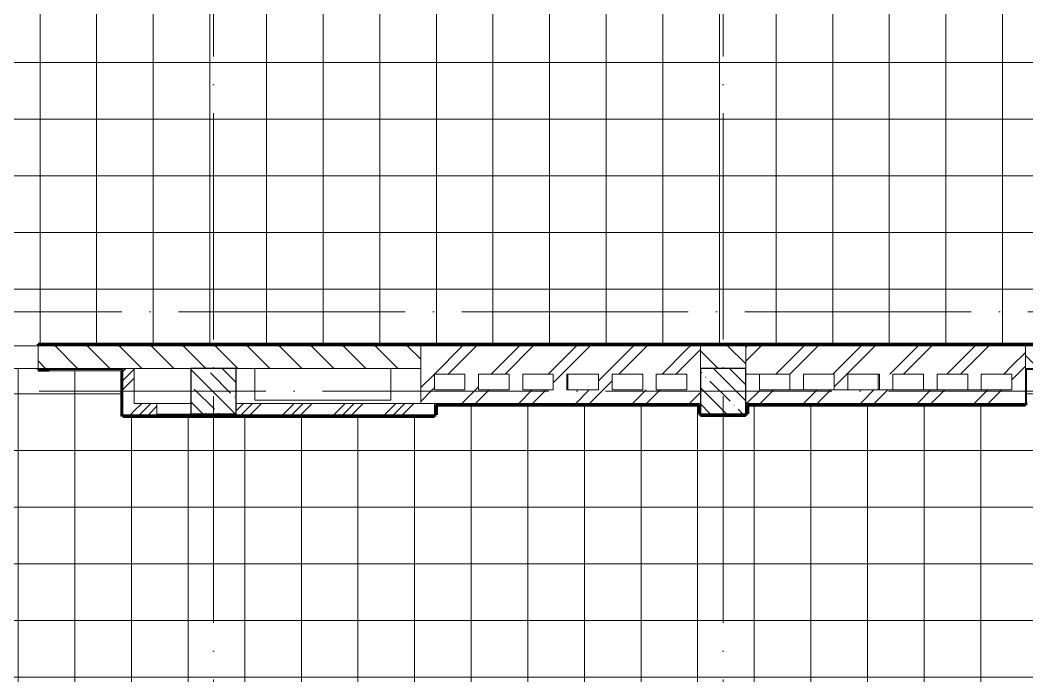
# Model space of a CAD drawing. Header units: millimetres. Extents: x 97 to 214665, y -4577 to 61202.
# Drawn here: x 60040 to 68931, y 48461 to 54250 of the extents above; entities that cross this region are included whole.
import ezdxf

# ---------------------------------------------------------------- set-up
doc = ezdxf.new("R2010")
doc.units = ezdxf.units.MM
doc.linetypes.add('ADSK_Линия сетки', pattern=[2500, 2000, -250, 0, -250])
for name, color, linetype, lineweight in [('A-FLOR-____-OTLN', 192, 'Continuous', 9), ('A-FLOR-____-PATT', 8, 'Continuous', 9), ('A-GENM-____-MCUT', 13, 'Continuous', 9), ('A-GENM-____-OTLN', 13, 'Continuous', 9), ('A-WALL-____-MCUT', 113, 'Continuous', 9), ('A-WALL-____-PATT', 111, 'Continuous', 9), ('I-WALL-____-OTLN', 2, 'Continuous', 9), ('S-COLS-____-MCUT', 52, 'Continuous', 9), ('S-COLS-____-OTLN', 52, 'Continuous', 9), ('S-GRID-____-OTLN', 1, 'Continuous', 9)]:
    doc.layers.add(name, color=color, linetype=linetype, lineweight=lineweight)
pattern_1 = [(135, (0, 0), (-141.42136, -141.42136), [])]
pattern_2 = [(45, (0, 0), (-224.5064, 224.5064), []), (45, (79.38, 0), (0, 449.0128), []), (45, (-79.38, 0), (0, 449.0128), [])]
pattern_3 = [(45, (0, 0), (-251.4472, 251.4472), []), (45, (0, 381), (-251.4472, 251.4472), [])]

# ---------------------------------------------------------------- blocks, each defined once
blk = doc.blocks.new('BSC_Колонна _Прямоугольная - 400x400-36079377-О_АИ_ПП_4_200_Целиком')
at = {"layer": 'S-COLS-____-OTLN', "lineweight": 5}
h = blk.add_hatch(dxfattribs=at)
h.set_pattern_fill('FP_75', color=256, style=0, pattern_type=2)
h.set_pattern_definition([(135, (-4250, -50975), (-142.5619, -142.5619), []), (135, (-4107.44, -50975), (-142.5619, -142.5619), [252.016, -50.403, 3.353, -47.05])])
h.paths.add_polyline_path([(-200, -200), (200, -200), (200, 200), (-200, 200)])
at = {"layer": 'S-COLS-____-MCUT', "color": 130, "lineweight": 25}
for p, q in [((200, 200), (-200, 200)), ((-200, 200), (-200, -200)), ((200, -200), (200, 200)), ((-200, -200), (200, -200))]:
    blk.add_line(p, q, dxfattribs=at)
blk = doc.blocks.new('BSC_Колонна _Прямоугольная - 400x400-V40-О_АИ_ПП_4_200_Целиком')
at = {"layer": 'S-COLS-____-OTLN', "lineweight": 5}
h = blk.add_hatch(dxfattribs=at)
h.set_pattern_fill('FP_76', color=256, style=0, pattern_type=2)
h.set_pattern_definition([(135, (-8750, -50975), (-142.5619, -142.5619), []), (135, (-8607.44, -50975), (-142.5619, -142.5619), [252.016, -50.403, 3.353, -47.05])])
h.paths.add_polyline_path([(-200, -200), (200, -200), (200, 200), (-200, 200)])
at = {"layer": 'S-COLS-____-MCUT', "color": 130, "lineweight": 25}
for p, q in [((200, 200), (-200, 200)), ((-200, 200), (-200, -200)), ((200, -200), (200, 200)), ((-200, -200), (200, -200))]:
    blk.add_line(p, q, dxfattribs=at)
blk = doc.blocks.new('ASML_АР_Отделка Люка - ВО Отделка люков_Грунтовка 0_Шпатлевка 0_Окраска 0_0-42467640-О_АИ_ПП_4_200_Целиком')
at = {"layer": 'A-GENM-____-MCUT', "color": 130, "lineweight": 25}
for p, q in [((150, 3), (-150, 3)), ((-150, 3), (-150, 0)), ((150, 0), (150, 3)), ((-150, 0), (150, 0))]:
    blk.add_line(p, q, dxfattribs=at)
blk = doc.blocks.new('0083_СОШ675_АР_R22_rvt-1-О_АИ_ПП_4_200_Целиком')
at = {"layer": 'A-WALL-____-PATT', "lineweight": 5}
h = blk.add_hatch(dxfattribs=at)
h.set_pattern_fill('FP_8', color=10, style=0, pattern_type=2)
h.set_pattern_definition(pattern_1)
h.paths.add_polyline_path([(6080, 51175), (6080, 51375), (2700, 51375), (2700, 51175), (5983.9, 51175)])
h.paths.add_polyline_path([(0, 51175), (200, 51175), (200, 51375), (0, 51375), (0, 51233.3)])
h = blk.add_hatch(dxfattribs=at)
h.set_pattern_fill('FP_11', color=10, style=0, pattern_type=2)
h.set_pattern_definition(pattern_3)
h.paths.add_polyline_path([(6080, 50985), (6200, 50985), (6200, 51375), (6080, 51375), (6080, 51175)])
h = blk.add_hatch(dxfattribs=at)
h.set_pattern_fill('FP_11', color=10, style=0, pattern_type=2)
h.set_pattern_definition(pattern_3)
h.paths.add_polyline_path([(6860, 51125), (8430, 51125), (8430, 51375), (6200, 51375), (6200, 51125), (6590, 51125)])
h = blk.add_hatch(dxfattribs=at)
h.set_pattern_fill('FP_11', color=10, style=0, pattern_type=2)
h.set_pattern_definition(pattern_3)
h.paths.add_polyline_path([(8550, 50865), (8550, 51375), (8430, 51375), (8430, 50865)])
h = blk.add_hatch(dxfattribs=at)
h.set_pattern_fill('FP_8', color=10, style=0, pattern_type=2)
h.set_pattern_definition(pattern_1)
h.paths.add_polyline_path([(8950, 51175), (8950, 51375), (8550, 51375), (8550, 51175), (8883, 51175)])
h = blk.add_hatch(dxfattribs=at)
h.set_pattern_fill('FP_11', color=10, style=0, pattern_type=2)
h.set_pattern_definition(pattern_3)
h.paths.add_polyline_path([(9340, 51125), (11300, 51125), (11300, 51375), (8950, 51375), (8950, 51125)])
h = blk.add_hatch(dxfattribs=at)
h.set_pattern_fill('FP_11', color=10, style=0, pattern_type=2)
h.set_pattern_definition(pattern_3)
h.paths.add_polyline_path([(11420, 50865), (11420, 51375), (11300, 51375), (11300, 50865)])
h = blk.add_hatch(dxfattribs=at)
h.set_pattern_fill('FP_11', color=10, style=0, pattern_type=2)
h.set_pattern_definition(pattern_3)
h.paths.add_polyline_path([(11420, 50865), (11420, 51375), (11300, 51375), (11300, 50865)])
h = blk.add_hatch(dxfattribs=at)
h.set_pattern_fill('FP_8', color=10, style=0, pattern_type=2)
h.set_pattern_definition(pattern_1)
h.paths.add_polyline_path([(24080, 51175), (24080, 51375), (20550, 51375), (20550, 51175), (23378.3, 51175)])
h.paths.add_polyline_path([(18050, 51175), (18050, 51375), (17250, 51375), (17250, 51175), (17950, 51175)])
h.paths.add_polyline_path([(14750, 51175), (14750, 51375), (11420, 51375), (11420, 51175), (13714.8, 51175)])
h = blk.add_hatch(dxfattribs=at)
h.set_pattern_fill('FP_15', color=10, style=0, pattern_type=2)
h.set_pattern_definition(pattern_2)
h.paths.add_polyline_path([(3550, 50766), (3550, 51175), (3450, 51175), (3450, 50766)])
h = blk.add_hatch(dxfattribs=at)
h.set_pattern_fill('FP_11', color=10, style=0, pattern_type=2)
h.set_pattern_definition(pattern_3)
h.paths.add_polyline_path([(6590, 50985), (6590, 51125), (6470, 51125), (6470, 50985)])
h = blk.add_hatch(dxfattribs=at)
h.set_pattern_fill('FP_11', color=10, style=0, pattern_type=2)
h.set_pattern_definition(pattern_3)
h.paths.add_polyline_path([(6860, 50985), (6980, 50985), (6980, 51125), (6860, 51125)])
h = blk.add_hatch(dxfattribs=at)
h.set_pattern_fill('FP_11', color=10, style=0, pattern_type=2)
h.set_pattern_definition(pattern_3)
h.paths.add_polyline_path([(7370, 50985), (7370, 51125), (7250, 51125), (7250, 50985)])
h = blk.add_hatch(dxfattribs=at)
h.set_pattern_fill('FP_11', color=10, style=0, pattern_type=2)
h.set_pattern_definition(pattern_3)
h.paths.add_polyline_path([(7770, 50985), (7770, 51125), (7650, 51125), (7650, 50985)])
h = blk.add_hatch(dxfattribs=at)
h.set_pattern_fill('FP_11', color=10, style=0, pattern_type=2)
h.set_pattern_definition(pattern_3)
h.paths.add_polyline_path([(8950, 50865), (9070, 50865), (9070, 51125), (8950, 51125), (8950, 50865)])
h = blk.add_hatch(dxfattribs=at)
h.set_pattern_fill('FP_11', color=10, style=0, pattern_type=2)
h.set_pattern_definition(pattern_3)
h.paths.add_polyline_path([(9460, 50985), (9460, 51125), (9340, 51125), (9340, 50985), (9366.2, 50985)])
h = blk.add_hatch(dxfattribs=at)
h.set_pattern_fill('FP_11', color=10, style=0, pattern_type=2)
h.set_pattern_definition(pattern_3)
h.paths.add_polyline_path([(9850, 50985), (9849.3, 51125), (9730, 51125), (9730, 50985), (9849.3, 50985)])
h = blk.add_hatch(dxfattribs=at)
h.set_pattern_fill('FP_11', color=10, style=0, pattern_type=2)
h.set_pattern_definition(pattern_3)
h.paths.add_polyline_path([(11030, 50985), (11030, 51125), (10910, 51125), (10910, 50985)])
h = blk.add_hatch(dxfattribs=at)
h.set_pattern_fill('FP_11', color=10, style=0, pattern_type=2)
h.set_pattern_definition(pattern_3)
h.paths.add_polyline_path([(6080, 50865), (8430, 50865), (8430, 50985), (6080, 50985)])
h = blk.add_hatch(dxfattribs=at)
h.set_pattern_fill('FP_11', color=10, style=0, pattern_type=2)
h.set_pattern_definition(pattern_3)
h.paths.add_polyline_path([(9849.3, 50865), (11300, 50865), (11300, 50985), (9070, 50985), (9070, 50865), (9366.2, 50865)])
h = blk.add_hatch(dxfattribs=at)
h.set_pattern_fill('FP_11', color=10, style=0, pattern_type=2)
h.set_pattern_definition(pattern_3)
h.paths.add_polyline_path([(9070, 50865), (11300, 50865), (11300, 50985), (9070, 50985)])
h = blk.add_hatch(dxfattribs=at)
h.set_pattern_fill('FP_15', color=10, style=0, pattern_type=2)
h.set_pattern_definition(pattern_2)
h.paths.add_polyline_path([(3750, 50766), (3750, 50866), (3550, 50866), (3550, 50766)])
h = blk.add_hatch(dxfattribs=at)
h.set_pattern_fill('FP_15', color=10, style=0, pattern_type=2)
h.set_pattern_definition(pattern_2)
h.paths.add_polyline_path([(4450, 50766), (6200, 50766), (6200, 50866), (4450, 50866), (4450, 50766)])
at = {"layer": 'A-FLOR-____-OTLN', "color": 90}
for p, q in [((4615, 50894.9), (4615, 51174.9)), ((4615, 51174.9), (5815, 51174.9)), ((5815, 51174.9), (5815, 50894.9)), ((7380, 50985), (7380, 51125)), ((10120, 51125), (10120, 50985)), ((4050, 50975), (3550, 50975)), ((5815, 50894.9), (4615, 50894.9))]:
    blk.add_line(p, q, dxfattribs=at)
at = {"layer": 'A-WALL-____-MCUT', "color": 50, "lineweight": 13}
for p, q in [((6080, 51375), (2700, 51375)), ((2700, 51375), (2700, 51175)), ((6200, 51375), (6080, 51375)), ((8430, 51375), (6200, 51375)), ((8550, 51375), (8430, 51375)), ((8950, 51375), (8550, 51375)), ((8950, 51175), (8950, 51375)), ((11300, 51375), (8950, 51375)), ((8950, 51375), (8950, 51175)), ((11420, 51375), (11300, 51375)), ((11420, 51375), (11300, 51375)), ((14750, 51375), (11420, 51375)), ((11420, 51375), (11420, 51175)), ((11420, 50865), (11420, 51375)), ((11420, 50865), (11420, 51375)), ((2700, 51175), (4050, 51175)), ((3550, 51175), (3450, 51175)), ((3450, 51175), (3450, 50766)), ((3550, 50866), (3550, 51175)), ((4450, 51175), (6080, 51175)), ((6080, 51175), (6080, 50985)), ((6200, 50985), (6200, 51125)), ((6200, 51125), (6470, 51125)), ((6470, 51125), (6470, 50985)), ((6590, 50985), (6590, 51125)), ((6590, 51125), (6860, 51125)), ((6860, 51125), (6860, 50985)), ((6980, 50985), (6980, 51125)), ((6980, 51125), (7250, 51125)), ((7250, 51125), (7250, 50985)), ((7370, 50985), (7370, 51125)), ((7370, 51125), (7650, 51125)), ((7650, 51125), (7650, 50985)), ((7770, 50985), (7770, 51125)), ((7770, 51125), (8040, 51125)), ((8040, 51125), (8040, 50985)), ((8160, 50985), (8160, 51125)), ((8160, 51125), (8430, 51125)), ((8430, 51125), (8430, 50985)), ((9070, 51125), (8950, 51125)), ((8950, 51125), (9340, 51125)), ((9070, 50985), (9070, 51125)), ((9340, 51125), (9340, 50985)), ((9460, 50985), (9460, 51125)), ((9460, 51125), (9730, 51125)), ((9730, 51125), (9730, 50985)), ((9850, 50985), (9850, 51125)), ((9850, 51125), (10130, 51125)), ((10130, 51125), (10130, 50985)), ((10250, 51125), (10520, 51125)), ((10250, 50985), (10250, 51125)), ((10520, 51125), (10520, 50985)), ((10640, 51125), (10910, 51125)), ((10640, 50985), (10640, 51125)), ((10910, 51125), (10910, 50985)), ((11030, 51125), (11300, 51125)), ((11030, 50985), (11030, 51125)), ((11300, 51125), (11300, 50985)), ((11300, 51125), (11300, 50985)), ((11420, 51175), (13050, 51175)), ((6080, 50985), (6080, 50865)), ((6470, 50985), (6200, 50985)), ((6860, 50985), (6590, 50985)), ((7250, 50985), (6980, 50985)), ((7650, 50985), (7370, 50985)), ((8040, 50985), (7770, 50985)), ((8430, 50985), (8160, 50985)), ((11300, 50985), (9070, 50985)), ((9340, 50985), (9070, 50985)), ((9730, 50985), (9460, 50985)), ((10130, 50985), (9850, 50985)), ((10520, 50985), (10250, 50985)), ((10910, 50985), (10640, 50985)), ((11300, 50985), (11030, 50985)), ((3750, 50866), (3550, 50866)), ((3750, 50769), (3750, 50866)), ((6200, 50866), (4450, 50866)), ((6080, 50865), (8430, 50865)), ((6200, 50766), (6200, 50866)), ((8430, 50865), (8550, 50865)), ((8950, 50865), (9070, 50865)), ((9070, 50865), (11300, 50865)), ((9070, 50865), (11300, 50865)), ((11300, 50865), (11420, 50865)), ((11300, 50865), (11420, 50865)), ((3450, 50766), (3550, 50766)), ((3550, 50766), (3750, 50766)), ((4450, 50775), (4450, 50766)), ((4450, 50766), (6200, 50766))]:
    blk.add_line(p, q, dxfattribs=at)
at = {"layer": 'A-WALL-____-MCUT', "color": 10, "lineweight": 5}
for p, q in [((6080, 51175), (6080, 51375)), ((8550, 51375), (8550, 51175))]:
    blk.add_line(p, q, dxfattribs=at)
at = {"layer": 'I-WALL-____-OTLN', "color": 90}
for p, q in [((3750, 50866), (4050, 50866)), ((4050, 50775), (4050, 50769))]:
    blk.add_line(p, q, dxfattribs=at)
at = {"layer": 'A-GENM-____-OTLN', "color": 90, "lineweight": 9, "rotation": 180}
blk.add_blockref('ASML_АР_Отделка Люка - ВО Отделка люков_Грунтовка 0_Шпатлевка 0_Окраска 0_0-42467640-О_АИ_ПП_4_200_Целиком', (3900, 50769), dxfattribs=at)
at = {"layer": 'S-COLS-____-OTLN', "color": 90, "lineweight": 9}
for name, p in [('BSC_Колонна _Прямоугольная - 400x400-36079377-О_АИ_ПП_4_200_Целиком', (4250, 50975)), ('BSC_Колонна _Прямоугольная - 400x400-V40-О_АИ_ПП_4_200_Целиком', (8750, 50975))]:
    blk.add_blockref(name, p, dxfattribs=at)
blk = doc.blocks.new('BSC_Колонна _Прямоугольная - ПР-1_Профиль торцевой для плитки-V109-О_АИ_ПП_4_200_Целиком')
at = {"layer": 'S-COLS-____-MCUT'}
for p, q in [((0, 5), (-5, 5)), ((-5, 5), (-5, -5)), ((-5, -5), (0, -5))]:
    blk.add_line(p, q, dxfattribs=at)
blk = doc.blocks.new('BSC_Колонна _Прямоугольная - ПР-1_Профиль торцевой для плитки-V110-О_АИ_ПП_4_200_Целиком')
at = {"layer": 'S-COLS-____-MCUT'}
for p, q in [((-5, 0), (-5, -5)), ((-5, -5), (5, -5)), ((5, -5), (5, 0))]:
    blk.add_line(p, q, dxfattribs=at)

msp = doc.modelspace()

# ---------------------------------------------------------------- hatches: boundary and pattern name
at = {"layer": 'A-FLOR-____-PATT'}
h = msp.add_hatch(dxfattribs=at)
h.set_pattern_fill('FP_212', color=256, style=0, pattern_type=2)
h.set_pattern_definition([(0, (73715.6, 54875), (0, 500), []), (90, (73715.6, 54875), (-500, 3e-14), [])])
h.paths.add_polyline_path([(60197.386232, 51374.999414), (60198.09249, 51374.999414), (60198.09249, 51390), (72248.136333, 51390), (72248.136333, 51375), (74748.136333, 51374.999414), (74748.136333, 51390), (75548.114412, 51390), (75548.114412, 51375), (78048.114412, 51374.999414), (78048.114412, 51390), (84648.114412, 51390), (84648.1147, 51375), (87148.114412, 51375), (87148.114412, 51390), (89918.114412, 51390), (89918.114412, 51674.999707), (89933.114412, 51674.999707), (89933.114412, 54374.999707), (89918.114412, 54374.999707), (89918.114412, 54660.000586), (86273.114412, 54660.000586), (86272.953819, 54875), (84773.114412, 54875), (84772.546252, 54660.000586), (82423.114412, 54660.000586), (82423.114412, 54665.000586), (82413.114412, 54665.000586), (82413.114412, 54675.000586), (82408.114412, 54675.000586), (82408.114412, 57090), (81653.114412, 57090), (81653.114412, 57095), (81643.114998, 57095), (81643.114412, 57104.999414), (81638.114412, 57104.999414), (81638.114412, 58360), (80155.114412, 58360), (80155.114412, 58160.000586), (80150.114412, 58160), (80150.114412, 58150.000586), (80140.114412, 58150.000586), (80139.072846, 58145.000586), (79913.114412, 58145.000586), (79913.114412, 58115.000586), (79898.114412, 58114.999414), (79898.114475, 57015.000586), (79913.114412, 57014.999414), (79913.114412, 54675), (79908.114412, 54675), (79908.114412, 54665.000586), (79898.114412, 54665.000586), (79896.985344, 54660.000586), (76380.057745, 54660.000586), (76380.057745, 54655.000586), (75878.407745, 54655.000586), (75878.407745, 54660.000586), (73258.152157, 54660.000586), (73258.152157, 54675), (73248.152157, 54675), (73248.152157, 54795), (72208.152157, 54793.857143), (72208.152157, 54660.000586), (71098.152157, 54660.000586), (71098.152157, 54665.000586), (71088.152157, 54665.000586), (71088.152157, 54675), (71083.152157, 54675), (71083.152157, 58360.000586), (66958.136333, 58360.000586), (66958.136333, 58160), (66953.136333, 58160), (66953.136333, 58150), (66943.136333, 58150), (66943.136333, 58145), (66613.114412, 58145), (66613.114412, 54675), (66608.114412, 54675), (66608.114412, 54665.000586), (66598.114412, 54665.000586), (66598.071248, 54660.000586), (66198.114412, 54660.000586), (66198.114412, 54874.999432), (64558.114412, 54875), (64558.114412, 54660.000586), (57688.114412, 54660.000586), (57688.114412, 54314.727081), (57683.114412, 54314.727081), (57683.114412, 54304.727081), (57673.114412, 54304.727081), (57672.679987, 54299.727081), (57513.114412, 54299.727081), (57513.114412, 51715.000586), (57673.114412, 51715.000586), (57673.114412, 51710.000586), (57683.114412, 51710.000586), (57683.926363, 51700.000586), (57688.114412, 51700.000586), (57688.114412, 51390), (57698.09249, 51390), (57698.09249, 51375), (59616.632787, 51375)])
h = msp.add_hatch(dxfattribs=at)
h.set_pattern_fill('FP_206', color=256, style=0, pattern_type=2)
h.set_pattern_definition([(270, (92023.1, 47450), (500, 3e-14), []), (0, (92023.1, 47450), (0, 500), [])])
h.paths.add_polyline_path([(66048.114412, 43525), (66048.114412, 43725), (66448.09249, 43725), (66448.09249, 43731.999414), (66048.09249, 43732), (66048.09249, 43525)])
h.paths.add_polyline_path([(70548.114412, 43525.000586), (70548.114412, 43725), (70948.09249, 43725), (70948.09249, 43731.999414), (70548.09249, 43732), (70548.09249, 43525.000586)])
h.paths.add_polyline_path([(73145.577757, 43540.000586), (75033.09249, 43540.000586), (75033.09249, 51165), (74748.136333, 51165), (74748.136333, 51174.999414), (72248.136333, 51174.999414), (72248.136333, 51170), (72253.136333, 51170), (72253.136333, 51160), (72248.136333, 51160), (72248.136333, 51155), (71578.114412, 51155), (71578.114412, 50757.5), (71573.114412, 50757.5), (71573.114412, 50752.5), (71563.114412, 50752.5), (71562.933906, 50756.000586), (71558.114412, 50756.000586), (71557.613792, 50751.000586), (70548.114412, 50751.000586), (70548.114412, 50756.000586), (70538.114412, 50756.000586), (70538.114412, 50766.000586), (70533.114412, 50766.911038), (70533.114412, 51160), (68933.114412, 51160), (68933.114412, 50864.999414), (68928.114412, 50864.392056), (68928.114412, 50855), (68918.114412, 50855), (68918.114412, 50850), (66463.114412, 50848.850302), (66463.114412, 50775.000586), (66458.114412, 50775), (66458.114412, 50765.000586), (66448.114412, 50765.000586), (66447.263381, 50760.000586), (66048.114412, 50760.000586), (66048.092521, 50765.000586), (66038.114412, 50765.000586), (66038.114412, 50775.000586), (66033.114412, 50775.000586), (66033.114412, 50850), (63713.114412, 50850), (63713.114412, 50766), (63708.114412, 50766), (63708.114412, 50756), (63698.114412, 50756), (63698.114412, 50751), (60948.09249, 50751), (60948.09249, 50756), (60938.09249, 50756), (60938.09249, 50752.5), (60928.09249, 50752.5), (60928.09249, 51155), (60293.114412, 51155), (60293.114412, 51160), (60198.09249, 51160), (60198.09249, 51174.999414), (57698.114412, 51174.88243), (57698.114412, 51110), (57713.114412, 51110), (57713.114412, 50775), (57708.114412, 50775), (57708.114412, 50760), (57513.09249, 50760), (57513.09249, 43740.000586), (58123.092491, 43740.000586), (58123.092491, 43735.000586), (58133.092491, 43735.000586), (58133.092491, 43725.000586), (58138.092491, 43724.124093), (58138.092491, 43540.000586), (61533.114412, 43540.000586), (61533.114412, 43732), (61538.114412, 43732), (61538.114412, 43742), (61548.114412, 43742), (61548.114412, 43747), (62323.114412, 43747), (62323.114412, 43742), (62333.114412, 43742), (62333.114412, 43732), (62338.114412, 43732), (62338.114412, 43540.000586), (66033.09249, 43540.000586), (66033.09249, 43732), (66038.09249, 43732), (66038.09249, 43742), (66048.09249, 43742), (66048.114412, 43747), (66823.114412, 43747), (66823.114412, 43742), (66833.114412, 43742), (66833.114412, 43732), (66838.114412, 43732), (66838.114412, 43540.000586), (70533.09249, 43540.000586), (70533.09249, 43732), (70538.09249, 43732), (70538.09249, 43742), (70548.09249, 43742), (70548.114412, 43747), (71323.114412, 43747), (71323.681803, 43742), (71333.114412, 43742), (71333.114412, 43732), (71338.114412, 43732), (71338.114412, 43540.000586), (72179.224545, 43540.000586)])
h.paths.add_polyline_path([(61549.339211, 43725), (61948.09249, 43725), (61948.09249, 43731.999414), (61548.114412, 43732), (61548.114412, 43725)])
h.paths.add_polyline_path([(71248.114412, 43731.999414), (71248.112067, 43732), (71212.871333, 43731.999414)])
h.paths.add_polyline_path([(66748.114412, 43731.999414), (66748.112067, 43732), (66448.114412, 43732)])
h.paths.add_polyline_path([(61548.114412, 50766), (61948.09249, 50766), (61948.09249, 50775), (61548.09249, 50775), (61548.09249, 50766)])
at = {"layer": 'A-WALL-____-PATT'}
h = msp.add_hatch(color=7, dxfattribs=at)
h.paths.add_polyline_path([(89923.114412, 51375), (89923.114412, 51385), (87148.114412, 51385), (87148.114412, 51375), (89573.582363, 51375)])
h.paths.add_polyline_path([(84648.114412, 51375), (84648.114412, 51385), (78048.114412, 51385), (78048.114412, 51375), (83775.46309, 51375)])
h.paths.add_polyline_path([(75548.114412, 51375), (75548.114412, 51385), (74748.136333, 51385), (74748.136333, 51375), (75078.284181, 51375)])
h.paths.add_polyline_path([(72248.136333, 51375), (72248.136333, 51385), (60198.09249, 51385), (60198.09249, 51375), (71212.871333, 51375)])
h.paths.add_polyline_path([(57683.926363, 51375), (57698.09249, 51375), (57698.09249, 51385), (57673.114412, 51385), (57673.114412, 51375)])
for points in [[(60948.09249, 51165), (60948.09249, 51175), (60198.09249, 51175), (60198.09249, 51165), (60938.09249, 51165)], [(60948.09249, 50766), (60948.09249, 51165), (60938.09249, 51165), (60938.09249, 50766)], [(70538.114412, 51165), (70548.114412, 51165), (70548.114412, 51175), (68918.114412, 51175), (68918.114412, 51165), (69280.164908, 51165)], [(68928.114412, 50865), (68928.114412, 51165), (68918.114412, 51165), (68918.114412, 50865)], [(66038.114412, 50855), (66048.114412, 50855), (66048.114412, 50865), (63698.114412, 50865), (63698.114412, 50855), (65414.75206, 50855)], [(63708.114412, 50756), (63708.114412, 50855), (63698.114412, 50855), (63698.114412, 50756)], [(66048.114412, 50775.000586), (66048.114412, 50855), (66038.114412, 50855), (66038.114412, 50775.000586)], [(68313.811696, 50855), (68928.114412, 50855), (68928.114412, 50865), (66448.114412, 50865), (66448.114412, 50855), (67347.458484, 50855)], [(66458.114412, 50765.000586), (66458.114412, 50855), (66448.114412, 50855), (66448.114412, 50765.000586)], [(63698.114412, 50756), (63698.114412, 50766), (60938.09249, 50766), (60938.09249, 50756), (63482.045636, 50756)], [(66448.114412, 50765.000586), (66448.114412, 50775), (66038.114412, 50775), (66038.114412, 50765.000586), (66381.105272, 50765.000586)]]:
    msp.add_hatch(color=7, dxfattribs=at).paths.add_polyline_path(points)

# ---------------------------------------------------------------- linework, layer by layer
at = {"layer": 'A-FLOR-____-OTLN'}
for p, q in [((57698.09249, 51374.999414), (60198.09249, 51374.999414)), ((60198.09249, 51174.999414), (57698.114412, 51174.999414))]:
    msp.add_line(p, q, dxfattribs=at)
at = {"layer": 'A-WALL-____-MCUT', "color": 7}
for p, q in [((72248.136333, 51385), (60198.09249, 51385)), ((60198.09249, 51385), (60198.09249, 51375)), ((60198.09249, 51375), (72248.136333, 51375)), ((60948.09249, 51175), (60198.09249, 51175)), ((60198.09249, 51175), (60198.09249, 51165)), ((60198.09249, 51165), (60293.114412, 51165)), ((60948.09249, 50766), (60948.09249, 51175)), ((70548.114412, 51175), (68918.114412, 51175)), ((68918.114412, 51175), (68918.114412, 50865)), ((68928.114412, 51165), (70538.114412, 51165)), ((68928.114412, 50855), (68928.114412, 51165)), ((66048.114412, 50865), (63698.114412, 50865)), ((63698.114412, 50865), (63698.114412, 50766)), ((63708.114412, 50855), (66038.114412, 50855)), ((63708.114412, 50756), (63708.114412, 50855)), ((66038.114412, 50855), (66038.114412, 50765.000586)), ((68918.114412, 50865), (66448.114412, 50865)), ((66458.114412, 50855), (68928.114412, 50855)), ((66458.114412, 50765.000586), (66458.114412, 50855)), ((61248.09249, 50766), (60948.09249, 50766)), ((63698.114412, 50766), (61548.09249, 50766)), ((66038.114412, 50765.000586), (66458.114412, 50765.000586)), ((60938.09249, 50756), (63708.114412, 50756))]:
    msp.add_line(p, q, dxfattribs=at)
at = {"layer": 'I-WALL-____-OTLN', "color": 5, "lineweight": 90}
for p, q in [((60198.09249, 51390), (72248.136333, 51390)), ((60198.09249, 51390), (60198.09249, 51385)), ((60198.09249, 51165), (60198.09249, 51160)), ((60293.114412, 51160), (60198.09249, 51160)), ((66033.114412, 50775.000586), (66033.114412, 50855)), ((68918.114412, 50850), (68918.114412, 50855)), ((68928.114412, 50865), (68933.114412, 50865)), ((63708.114412, 50766), (63713.114412, 50766)), ((66038.114412, 50850), (63713.114412, 50850)), ((63713.114412, 50850), (63713.114412, 50766)), ((66033.114412, 50775.000586), (66038.114412, 50775.000586)), ((66048.114412, 50765.000586), (66048.114412, 50760.000586)), ((66448.114412, 50760.000586), (66448.114412, 50765.000586)), ((66458.114412, 50775.000586), (66463.114412, 50775.000586)), ((68918.114412, 50850), (66463.114412, 50850)), ((66463.114412, 50850), (66463.114412, 50775.000586)), ((60948.09249, 50756), (60948.09249, 50751)), ((63698.114412, 50751), (60948.09249, 50751)), ((63698.114412, 50751), (63698.114412, 50756)), ((66448.114412, 50760.000586), (66048.114412, 50760.000586))]:
    msp.add_line(p, q, dxfattribs=at)
at = {"layer": 'I-WALL-____-OTLN'}
for p, q in [((60298.114412, 51165), (60938.09249, 51165)), ((60298.114412, 51165), (60298.114412, 51155)), ((60928.09249, 51155), (60298.114412, 51155)), ((60928.09249, 50757.5), (60928.09249, 51155)), ((60938.09249, 51165), (60938.09249, 50757.5)), ((60938.09249, 50757.5), (60928.09249, 50757.5))]:
    msp.add_line(p, q, dxfattribs=at)
at = {"layer": 'S-GRID-____-OTLN', "linetype": 'ADSK_Линия сетки'}
for p, q in [((61748.114412, -3572.657751), (61748.114412, 60644.999414)), ((66248.114412, -3572.657751), (66248.114412, 60644.999414)), ((53939.102261, 51675.000586), (213846.668489, 51675.000586)), ((55209.102261, 50975.000586), (212576.668489, 50975.000586))]:
    msp.add_line(p, q, dxfattribs=at)

# ---------------------------------------------------------------- block references
at = {"color": 250, "lineweight": 5}
msp.add_blockref('0083_СОШ675_АР_R22_rvt-1-О_АИ_ПП_4_200_Целиком', (57498.114412, 0), dxfattribs=at)
at = {"layer": 'S-COLS-____-OTLN'}
for name, p in [('BSC_Колонна _Прямоугольная - ПР-1_Профиль торцевой для плитки-V109-О_АИ_ПП_4_200_Целиком', (60298.114412, 51160)), ('BSC_Колонна _Прямоугольная - ПР-1_Профиль торцевой для плитки-V110-О_АИ_ПП_4_200_Целиком', (60933.09249, 50757.5))]:
    msp.add_blockref(name, p, dxfattribs=at)

doc.saveas('drawing.dxf')
